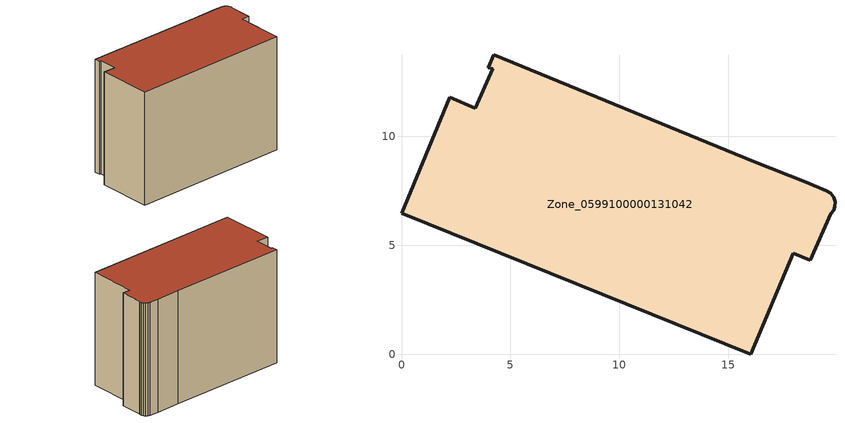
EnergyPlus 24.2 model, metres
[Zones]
Zone_0599100000131042
 floor ground (C_G): 19.87,6.76 19.82,6.62 19.69,6.44 18.76,4.31 17.97,4.63 16.03,0 0,6.47 2.21,11.8 3.39,11.28 4.18,13.1 3.99,13.15 4.24,13.75 16.19,8.84 18.57,7.9 19.49,7.51 19.68,7.38 19.82,7.21 19.89,6.99 z0
 wall outside (C_F): 4.18,13.1 3.39,11.28 2.21,11.8 0,6.47 16.03,0 17.97,4.63 18.76,4.31 19.69,6.44 19.82,6.62 19.87,6.76 19.89,6.99 19.82,7.21 19.68,7.38 19.49,7.51 18.57,7.9 16.19,8.84 4.24,13.75 3.99,13.15 4.18,13.1 z0:12.17
 roof outside (C_R): 19.87,6.76 19.89,6.99 19.82,7.21 19.68,7.38 19.49,7.51 18.57,7.9 16.19,8.84 4.24,13.75 3.99,13.15 4.18,13.1 3.39,11.28 2.21,11.8 0,6.47 16.03,0 17.97,4.63 18.76,4.31 19.69,6.44 19.82,6.62 z12.17
[BUILDING]
Pand.0599100000131042: North Axis=0; Terrain=City; Loads Convergence Tolerance Value=0.04; Temperature Convergence Tolerance Value=0.4; Solar Distribution=FullExterior; Maximum Number of Warmup Days=25; Minimum Number of Warmup Days=1
[Site:Location]
Rotterdam.The.Hague.AP_ZH_NLD Design_Conditions: Latitude=51.96; Longitude=4.45; Time Zone=1; Elevation=-4.5
[SITE:GROUNDTEMPERATURE:BUILDINGSURFACE]
18, 18, 18, 18, 18, 18, 18, 18, 18, 18, 18, 18
[MATERIAL] Thermal Absorptance=0.9; Solar Absorptance=0.7; Visible Absorptance=0.7
Name | Roughness | Thickness | Conductivity | Density | Specific Heat
G.TI.1946 | MediumSmooth | 0.15 | 1 | 540 | 1210
F.TI.1946 | Rough | 0.3 | 0.857143 | 1920 | 840
R.TI.1946 | MediumRough | 0.2 | 0.1 | 1500 | 1000
[CONSTRUCTION]
C_G: G.TI.1946
C_F: F.TI.1946
C_R: R.TI.1946
[ZONE]
Zone_0599100000131042: Type=1; Multiplier=1; Ceiling Height=Autocalculate; Volume=Autocalculate; Floor Area=autocalculate; Part of Total Floor Area=Yes
[ZONEINFILTRATION:DESIGNFLOWRATE]
Infil_Zone_0599100000131042: Zone or ZoneList or Space or SpaceList=Zone_0599100000131042; Schedule=AlwaysOn; Design Flow Rate Calculation Method=Flow/Area; Flow Rate per Floor Area=0.003; Constant Term Coefficient=1; Temperature Term Coefficient=0; Velocity Term Coefficient=0; Velocity Squared Term Coefficient=0
[HVACTEMPLATE:ZONE:IDEALLOADSAIRSYSTEM]
Zone_0599100000131042: Maximum Heating Supply Air Temperature=50; Minimum Cooling Supply Air Temperature=13; Maximum Heating Supply Air Humidity Ratio=0.0156; Minimum Cooling Supply Air Humidity Ratio=0.0077; Heating Limit=NoLimit; Cooling Limit=NoLimit; Dehumidification Control Type=ConstantSensibleHeatRatio; Cooling Sensible Heat Ratio=0.7; Dehumidification Setpoint=60; Humidification Control Type=None; Humidification Setpoint=30; Outdoor Air Method=None; Outdoor Air Flow Rate per Person=0.00944; Outdoor Air Flow Rate per Zone Floor Area=0; Outdoor Air Flow Rate per Zone=0; Demand Controlled Ventilation Type=None; Outdoor Air Economizer Type=NoEconomizer; Heat Recovery Type=None; Sensible Heat Recovery Effectiveness=0.7; Latent Heat Recovery Effectiveness=0.65
[ZONECONTROL:THERMOSTAT]
ThermostatControl_Zone_0599100000131042: Zone or ZoneList=Zone_0599100000131042; Control Type Schedule=DualSetpointControlType; Control 1=Thermostat_Zone_0599100000131042; Temperature Difference Between Cutout And Setpoint=0
[THERMOSTATSETPOINT:DUALSETPOINT]
Thermostat_Zone_0599100000131042: Heating Setpoint Temperature Schedule=HeatingSetpoint_Zone_0599100000131042; Cooling Setpoint Temperature Schedule=CoolingSetpoint_Zone_0599100000131042
[SCHEDULE:COMPACT]
HeatingSetpoint_Zone_0599100000131042: Through: 12/31, For: AllDays, Until: 24:00, 21
CoolingSetpoint_Zone_0599100000131042: Through: 12/31, For: AllDays, Until: 24:00, 24
DualSetpointControlType: Through: 12/31, For: AllDays, Until: 24:00, 4
AlwaysOn: Through: 12/31, For: AllDays, Until: 24:00, 1
